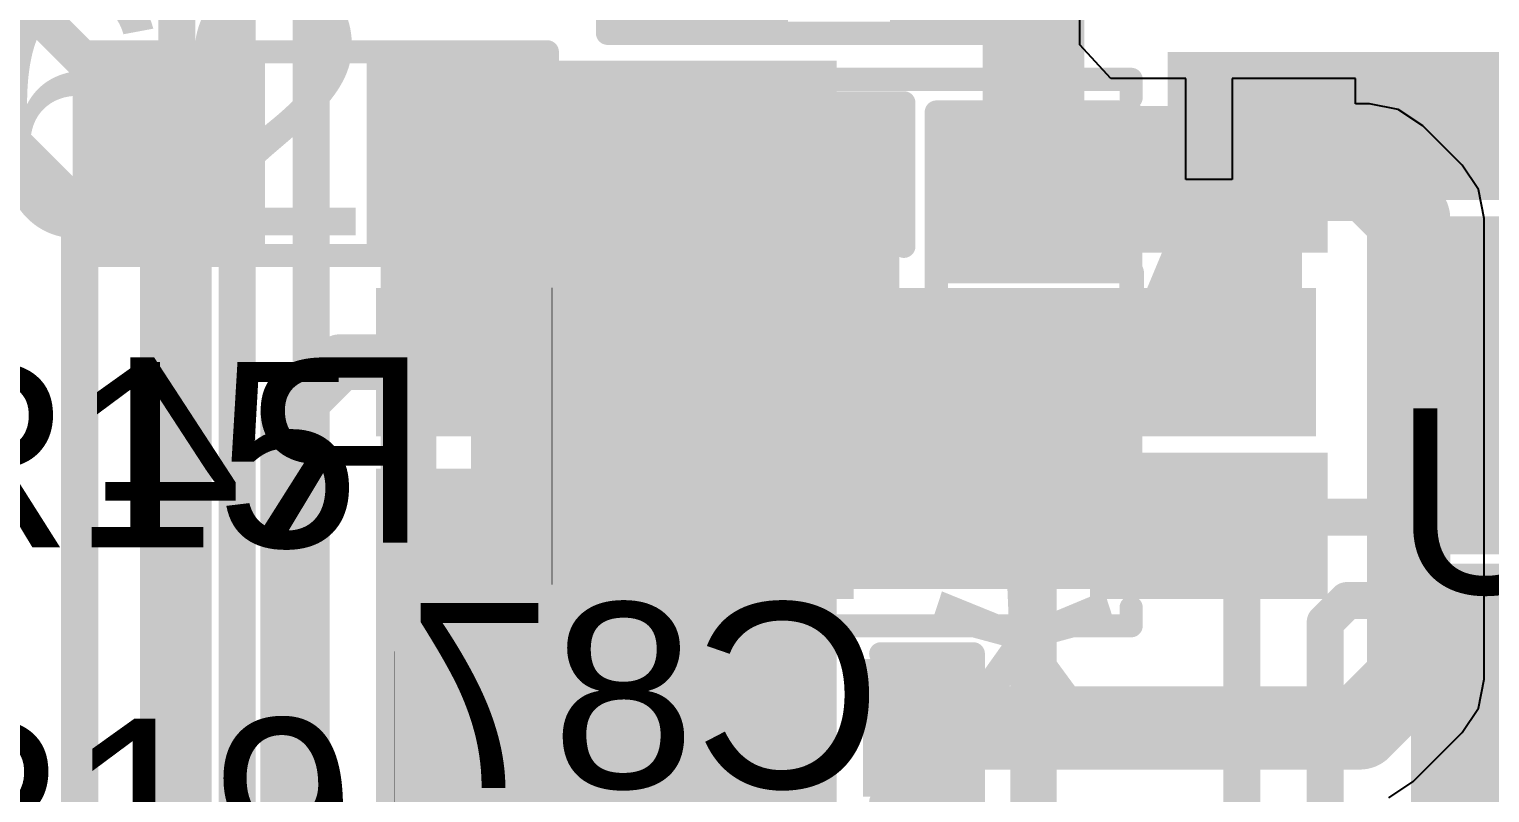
# Model space of a CAD drawing. Header units: millimetres. Extents: x -0.71 to 2.98, y -0.65 to 2.9.
# Drawn here: x 2.0971 to 2.4125, y 1.633 to 1.7979 of the extents above; entities that cross this region are included whole.
import ezdxf

# ---------------------------------------------------------------- set-up
doc = ezdxf.new("R2010")
doc.units = ezdxf.units.MM
doc.header["$MEASUREMENT"] = 0
for name, color, linetype in [('BottomLayer', 5, 'Continuous'), ('BottomOverlay', 54, 'Continuous'), ('BottomPaste', 16, 'Continuous'), ('BottomSolder', 6, 'Continuous'), ('Mechanical2', 216, 'Continuous'), ('TopLayer', 1, 'Continuous'), ('TopOverlay', 2, 'Continuous'), ('TopPaste', 8, 'Continuous'), ('TopSolder', 216, 'Continuous'), ('ViaHoleLayer', 16, 'Continuous')]:
    doc.layers.add(name, color=color, linetype=linetype)
doc.styles.add('Arial', font='', dxfattribs={"height": 0.2})
doc.styles.get('Arial').set_extended_font_data('Arial')

# ---------------------------------------------------------------- blocks, each defined once
blk = doc.blocks.new('R___0603_B_8')
at = {"layer": 'BottomLayer'}
for points in [[(-0.045, -0.0175), (-0.045, 0.0175), (-0.015, 0.0175), (-0.015, -0.0175)], [(0.015, -0.0175), (0.015, 0.0175), (0.045, 0.0175), (0.045, -0.0175)]]:
    blk.add_hatch(color=5, dxfattribs=at).paths.add_polyline_path(points)
at = {"layer": 'BottomPaste'}
for points in [[(-0.045, -0.0175), (-0.045, 0.0175), (-0.015, 0.0175), (-0.015, -0.0175)], [(0.015, -0.0175), (0.015, 0.0175), (0.045, 0.0175), (0.045, -0.0175)]]:
    blk.add_hatch(color=16, dxfattribs=at).paths.add_polyline_path(points)
at = {"layer": 'BottomSolder'}
for points in [[(-0.049, -0.0215), (-0.049, 0.0215), (-0.011, 0.0215), (-0.011, -0.0215)], [(0.011, -0.0215), (0.011, 0.0215), (0.049, 0.0215), (0.049, -0.0215)]]:
    blk.add_hatch(color=6, dxfattribs=at).paths.add_polyline_path(points)
at = {"layer": 'BottomOverlay', "const_width": 0.005}
for points in [[(-0.048, -0.021), (-0.048, 0.021)], [(0.048, 0.021), (-0.048, 0.021)], [(0.048, -0.021), (0.048, 0.021)], [(0.048, -0.021), (-0.048, -0.021)]]:
    blk.add_lwpolyline(points, dxfattribs=at)
at = {"layer": 'BottomOverlay', "const_width": 0.0025}
for points in [[(-0.04925, 0.021, 1), (-0.04675, 0.021, 1)], [(-0.04925, 0.021, 1), (-0.04675, 0.021, 1)], [(0.04675, 0.021, 1), (0.04925, 0.021, 1)], [(0.04675, 0.021, 1), (0.04925, 0.021, 1)], [(-0.04925, -0.021, 1), (-0.04675, -0.021, 1)], [(-0.04925, -0.021, 1), (-0.04675, -0.021, 1)], [(0.04675, -0.021, 1), (0.04925, -0.021, 1)], [(0.04675, -0.021, 1), (0.04925, -0.021, 1)]]:
    blk.add_lwpolyline(points, format="xyb", close=True, dxfattribs=at)
blk = doc.blocks.new('SOT_23_5_41')
at = {"layer": 'TopLayer'}
for points in [[(-0.07283, 0.04921), (-0.02953, 0.04921), (-0.02953, 0.02559), (-0.07283, 0.02559)], [(0.02953, 0.04921), (0.07283, 0.04921), (0.07283, 0.02559), (0.02953, 0.02559)], [(-0.07283, 0.01181), (-0.02953, 0.01181), (-0.02953, -0.01181), (-0.07283, -0.01181)], [(-0.07283, -0.02559), (-0.02953, -0.02559), (-0.02953, -0.04921), (-0.07283, -0.04921)], [(0.02953, -0.02559), (0.07283, -0.02559), (0.07283, -0.04921), (0.02953, -0.04921)]]:
    blk.add_hatch(color=1, dxfattribs=at).paths.add_polyline_path(points)
at = {"layer": 'TopPaste'}
for points in [[(-0.07283, 0.04921), (-0.02953, 0.04921), (-0.02953, 0.02559), (-0.07283, 0.02559)], [(0.02953, 0.04921), (0.07283, 0.04921), (0.07283, 0.02559), (0.02953, 0.02559)], [(-0.07283, 0.01181), (-0.02953, 0.01181), (-0.02953, -0.01181), (-0.07283, -0.01181)], [(-0.07283, -0.02559), (-0.02953, -0.02559), (-0.02953, -0.04921), (-0.07283, -0.04921)], [(0.02953, -0.02559), (0.07283, -0.02559), (0.07283, -0.04921), (0.02953, -0.04921)]]:
    blk.add_hatch(color=8, dxfattribs=at).paths.add_polyline_path(points)
at = {"layer": 'TopSolder'}
for points in [[(-0.07683, 0.05321), (-0.02553, 0.05321), (-0.02553, 0.02159), (-0.07683, 0.02159)], [(0.02553, 0.05321), (0.07683, 0.05321), (0.07683, 0.02159), (0.02553, 0.02159)], [(-0.07683, 0.01581), (-0.02553, 0.01581), (-0.02553, -0.01581), (-0.07683, -0.01581)], [(-0.07683, -0.02159), (-0.02553, -0.02159), (-0.02553, -0.05321), (-0.07683, -0.05321)], [(0.02553, -0.02159), (0.07683, -0.02159), (0.07683, -0.05321), (0.02553, -0.05321)]]:
    blk.add_hatch(color=216, dxfattribs=at).paths.add_polyline_path(points)
at = {"layer": 'TopOverlay', "const_width": 0.005}
for points in [[(-0.03461, 0.05506), (-0.03461, 0.059)], [(-0.03461, 0.059), (0.03439, 0.059)], [(0.03439, 0.05506), (0.03439, 0.059)], [(-0.084, 0.032), (-0.084, 0.042)], [(-0.084, 0.042), (-0.079, 0.037)], [(-0.084, 0.032), (-0.079, 0.037)], [(0.03465, -0.01646), (0.03465, 0.01732)], [(-0.03461, -0.059), (-0.03461, -0.05506)], [(0.03439, -0.059), (0.03439, -0.05506)], [(-0.03461, -0.059), (0.03439, -0.059)]]:
    blk.add_lwpolyline(points, dxfattribs=at)
at = {"layer": 'TopOverlay', "const_width": 0.0025}
for points in [[(-0.03586, 0.059, 1), (-0.03336, 0.059, 1)], [(-0.03586, 0.059, 1), (-0.03336, 0.059, 1)], [(0.03314, 0.059, 1), (0.03564, 0.059, 1)], [(0.03314, 0.059, 1), (0.03564, 0.059, 1)], [(-0.03586, 0.05506, 1), (-0.03336, 0.05506, 1)], [(0.03314, 0.05506, 1), (0.03564, 0.05506, 1)], [(-0.08525, 0.042, 1), (-0.08275, 0.042, 1)], [(-0.08525, 0.042, 1), (-0.08275, 0.042, 1)], [(-0.08025, 0.037, 1), (-0.07775, 0.037, 1)], [(-0.08025, 0.037, 1), (-0.07775, 0.037, 1)], [(-0.08525, 0.032, 1), (-0.08275, 0.032, 1)], [(-0.08525, 0.032, 1), (-0.08275, 0.032, 1)], [(0.0334, 0.01732, 1), (0.0359, 0.01732, 1)], [(0.0334, -0.01646, 1), (0.0359, -0.01646, 1)], [(-0.03586, -0.05506, 1), (-0.03336, -0.05506, 1)], [(0.03314, -0.05506, 1), (0.03564, -0.05506, 1)], [(-0.03586, -0.059, 1), (-0.03336, -0.059, 1)], [(-0.03586, -0.059, 1), (-0.03336, -0.059, 1)], [(0.03314, -0.059, 1), (0.03564, -0.059, 1)], [(0.03314, -0.059, 1), (0.03564, -0.059, 1)]]:
    blk.add_lwpolyline(points, format="xyb", close=True, dxfattribs=at)
blk = doc.blocks.new('SOLDER_BRIDGE_83')
at = {"layer": 'TopLayer'}
for points in [[(-0.045, -0.0175), (-0.045, 0.0175), (-0.015, 0.0175), (-0.015, -0.0175)], [(0.015, -0.0175), (0.015, 0.0175), (0.045, 0.0175), (0.045, -0.0175)]]:
    blk.add_hatch(color=1, dxfattribs=at).paths.add_polyline_path(points)
at = {"layer": 'TopPaste'}
for points in [[(-0.045, -0.0175), (-0.045, 0.0175), (-0.015, 0.0175), (-0.015, -0.0175)], [(0.015, -0.0175), (0.015, 0.0175), (0.045, 0.0175), (0.045, -0.0175)]]:
    blk.add_hatch(color=8, dxfattribs=at).paths.add_polyline_path(points)
at = {"layer": 'TopSolder'}
for points in [[(-0.049, -0.0215), (-0.049, 0.0215), (-0.011, 0.0215), (-0.011, -0.0215)], [(0.011, -0.0215), (0.011, 0.0215), (0.049, 0.0215), (0.049, -0.0215)]]:
    blk.add_hatch(color=216, dxfattribs=at).paths.add_polyline_path(points)
at = {"layer": 'TopOverlay', "const_width": 0.005}
for points in [[(-0.05, 0.022), (-0.05, -0.022)], [(0.05, 0.022), (-0.05, 0.022)], [(0.05, 0.022), (0.05, -0.022)], [(0.05, -0.022), (-0.05, -0.022)]]:
    blk.add_lwpolyline(points, dxfattribs=at)
at = {"layer": 'TopOverlay', "const_width": 0.0025}
for points in [[(-0.05125, 0.022, 1), (-0.04875, 0.022, 1)], [(-0.05125, 0.022, 1), (-0.04875, 0.022, 1)], [(0.04875, 0.022, 1), (0.05125, 0.022, 1)], [(0.04875, 0.022, 1), (0.05125, 0.022, 1)], [(-0.05125, -0.022, 1), (-0.04875, -0.022, 1)], [(-0.05125, -0.022, 1), (-0.04875, -0.022, 1)], [(0.04875, -0.022, 1), (0.05125, -0.022, 1)], [(0.04875, -0.022, 1), (0.05125, -0.022, 1)]]:
    blk.add_lwpolyline(points, format="xyb", close=True, dxfattribs=at)
blk = doc.blocks.new('SOLDER_BRIDGE_99')
at = {"layer": 'TopLayer'}
for points in [[(-0.045, -0.0175), (-0.045, 0.0175), (-0.015, 0.0175), (-0.015, -0.0175)], [(0.015, -0.0175), (0.015, 0.0175), (0.045, 0.0175), (0.045, -0.0175)]]:
    blk.add_hatch(color=1, dxfattribs=at).paths.add_polyline_path(points)
at = {"layer": 'TopPaste'}
for points in [[(-0.045, -0.0175), (-0.045, 0.0175), (-0.015, 0.0175), (-0.015, -0.0175)], [(0.015, -0.0175), (0.015, 0.0175), (0.045, 0.0175), (0.045, -0.0175)]]:
    blk.add_hatch(color=8, dxfattribs=at).paths.add_polyline_path(points)
at = {"layer": 'TopSolder'}
for points in [[(-0.049, -0.0215), (-0.049, 0.0215), (-0.011, 0.0215), (-0.011, -0.0215)], [(0.011, -0.0215), (0.011, 0.0215), (0.049, 0.0215), (0.049, -0.0215)]]:
    blk.add_hatch(color=216, dxfattribs=at).paths.add_polyline_path(points)
at = {"layer": 'TopOverlay', "const_width": 0.005}
for points in [[(0.05, 0.022), (-0.05, 0.022)], [(-0.05, 0.022), (-0.05, -0.022)], [(0.05, 0.022), (0.05, -0.022)], [(0.05, -0.022), (-0.05, -0.022)]]:
    blk.add_lwpolyline(points, dxfattribs=at)
at = {"layer": 'TopOverlay', "const_width": 0.0025}
for points in [[(-0.05125, 0.022, 1), (-0.04875, 0.022, 1)], [(-0.05125, 0.022, 1), (-0.04875, 0.022, 1)], [(0.04875, 0.022, 1), (0.05125, 0.022, 1)], [(0.04875, 0.022, 1), (0.05125, 0.022, 1)], [(-0.05125, -0.022, 1), (-0.04875, -0.022, 1)], [(-0.05125, -0.022, 1), (-0.04875, -0.022, 1)], [(0.04875, -0.022, 1), (0.05125, -0.022, 1)], [(0.04875, -0.022, 1), (0.05125, -0.022, 1)]]:
    blk.add_lwpolyline(points, format="xyb", close=True, dxfattribs=at)
blk = doc.blocks.new('RES_0402_119')
at = {"layer": 'TopLayer'}
for points in [[(-0.0275, -0.0125), (-0.0275, 0.0125), (-0.0095, 0.0125), (-0.0095, -0.0125)], [(0.0095, -0.0125), (0.0095, 0.0125), (0.0275, 0.0125), (0.0275, -0.0125)]]:
    blk.add_hatch(color=1, dxfattribs=at).paths.add_polyline_path(points)
at = {"layer": 'TopPaste'}
for points in [[(-0.0275, -0.0125), (-0.0275, 0.0125), (-0.0095, 0.0125), (-0.0095, -0.0125)], [(0.0095, -0.0125), (0.0095, 0.0125), (0.0275, 0.0125), (0.0275, -0.0125)]]:
    blk.add_hatch(color=8, dxfattribs=at).paths.add_polyline_path(points)
at = {"layer": 'TopSolder'}
for points in [[(-0.02967, -0.01467), (-0.02967, 0.01467), (-0.00733, 0.01467), (-0.00733, -0.01467)], [(0.00733, -0.01467), (0.00733, 0.01467), (0.02967, 0.01467), (0.02967, -0.01467)]]:
    blk.add_hatch(color=216, dxfattribs=at).paths.add_polyline_path(points)
at = {"layer": 'TopOverlay'}
for points, const_width in [([(0.031, 0.016), (-0.031, 0.016)], 0.005), ([(-0.031, -0.016), (-0.031, 0.016)], 0.005), ([(0.031, -0.016), (0.031, 0.016)], 0.005), ([(0.031, -0.016), (-0.031, -0.016)], 0.005), ([(0.032, -0.017), (-0.032, -0.017)], 0.000127)]:
    blk.add_lwpolyline(points, dxfattribs=dict(at, const_width=const_width))
for points, const_width in [([(-0.03225, 0.016, 1), (-0.02975, 0.016, 1)], 0.0025), ([(-0.03225, 0.016, 1), (-0.02975, 0.016, 1)], 0.0025), ([(0.02975, 0.016, 1), (0.03225, 0.016, 1)], 0.0025), ([(0.02975, 0.016, 1), (0.03225, 0.016, 1)], 0.0025), ([(-0.03225, -0.016, 1), (-0.02975, -0.016, 1)], 0.0025), ([(-0.03225, -0.016, 1), (-0.02975, -0.016, 1)], 0.0025), ([(0.02975, -0.016, 1), (0.03225, -0.016, 1)], 0.0025), ([(0.02975, -0.016, 1), (0.03225, -0.016, 1)], 0.0025), ([(-0.03203, -0.017, 1), (-0.03197, -0.017, 1)], 0.0000635), ([(0.03197, -0.017, 1), (0.03203, -0.017, 1)], 0.0000635)]:
    blk.add_lwpolyline(points, format="xyb", close=True, dxfattribs=dict(at, const_width=const_width))
blk = doc.blocks.new('RES_0402_122')
at = {"layer": 'TopLayer'}
for points in [[(-0.0275, -0.0125), (-0.0275, 0.0125), (-0.0095, 0.0125), (-0.0095, -0.0125)], [(0.0095, -0.0125), (0.0095, 0.0125), (0.0275, 0.0125), (0.0275, -0.0125)]]:
    blk.add_hatch(color=1, dxfattribs=at).paths.add_polyline_path(points)
at = {"layer": 'TopPaste'}
for points in [[(-0.0275, -0.0125), (-0.0275, 0.0125), (-0.0095, 0.0125), (-0.0095, -0.0125)], [(0.0095, -0.0125), (0.0095, 0.0125), (0.0275, 0.0125), (0.0275, -0.0125)]]:
    blk.add_hatch(color=8, dxfattribs=at).paths.add_polyline_path(points)
at = {"layer": 'TopSolder'}
for points in [[(-0.02967, -0.01467), (-0.02967, 0.01467), (-0.00733, 0.01467), (-0.00733, -0.01467)], [(0.00733, -0.01467), (0.00733, 0.01467), (0.02967, 0.01467), (0.02967, -0.01467)]]:
    blk.add_hatch(color=216, dxfattribs=at).paths.add_polyline_path(points)
at = {"layer": 'TopOverlay'}
for points, const_width in [([(-0.031, 0.016), (0.031, 0.016)], 0.005), ([(-0.031, 0.016), (-0.031, -0.016)], 0.005), ([(0.031, 0.016), (0.031, -0.016)], 0.005), ([(-0.031, -0.016), (0.031, -0.016)], 0.005), ([(-0.032, -0.017), (0.032, -0.017)], 0.000127)]:
    blk.add_lwpolyline(points, dxfattribs=dict(at, const_width=const_width))
for points, const_width in [([(-0.03225, 0.016, 1), (-0.02975, 0.016, 1)], 0.0025), ([(-0.03225, 0.016, 1), (-0.02975, 0.016, 1)], 0.0025), ([(0.02975, 0.016, 1), (0.03225, 0.016, 1)], 0.0025), ([(0.02975, 0.016, 1), (0.03225, 0.016, 1)], 0.0025), ([(-0.03225, -0.016, 1), (-0.02975, -0.016, 1)], 0.0025), ([(-0.03225, -0.016, 1), (-0.02975, -0.016, 1)], 0.0025), ([(0.02975, -0.016, 1), (0.03225, -0.016, 1)], 0.0025), ([(0.02975, -0.016, 1), (0.03225, -0.016, 1)], 0.0025), ([(-0.03203, -0.017, 1), (-0.03197, -0.017, 1)], 0.0000635), ([(0.03197, -0.017, 1), (0.03203, -0.017, 1)], 0.0000635)]:
    blk.add_lwpolyline(points, format="xyb", close=True, dxfattribs=dict(at, const_width=const_width))
blk = doc.blocks.new('RES_0603_B_125')
at = {"layer": 'BottomLayer'}
for points in [[(-0.045, -0.0175), (-0.045, 0.0175), (-0.015, 0.0175), (-0.015, -0.0175)], [(0.015, -0.0175), (0.015, 0.0175), (0.045, 0.0175), (0.045, -0.0175)]]:
    blk.add_hatch(color=5, dxfattribs=at).paths.add_polyline_path(points)
at = {"layer": 'BottomPaste'}
for points in [[(-0.045, -0.0175), (-0.045, 0.0175), (-0.015, 0.0175), (-0.015, -0.0175)], [(0.015, -0.0175), (0.015, 0.0175), (0.045, 0.0175), (0.045, -0.0175)]]:
    blk.add_hatch(color=16, dxfattribs=at).paths.add_polyline_path(points)
at = {"layer": 'BottomSolder'}
for points in [[(-0.049, -0.0215), (-0.049, 0.0215), (-0.011, 0.0215), (-0.011, -0.0215)], [(0.011, -0.0215), (0.011, 0.0215), (0.049, 0.0215), (0.049, -0.0215)]]:
    blk.add_hatch(color=6, dxfattribs=at).paths.add_polyline_path(points)
at = {"layer": 'BottomOverlay', "const_width": 0.005}
for points in [[(-0.048, 0.021), (0.048, 0.021)], [(-0.048, 0.021), (-0.048, -0.021)], [(0.048, 0.021), (0.048, -0.021)], [(-0.048, -0.021), (0.048, -0.021)]]:
    blk.add_lwpolyline(points, dxfattribs=at)
at = {"layer": 'BottomOverlay', "const_width": 0.0025}
for points in [[(-0.04925, 0.021, 1), (-0.04675, 0.021, 1)], [(-0.04925, 0.021, 1), (-0.04675, 0.021, 1)], [(0.04675, 0.021, 1), (0.04925, 0.021, 1)], [(0.04675, 0.021, 1), (0.04925, 0.021, 1)], [(-0.04925, -0.021, 1), (-0.04675, -0.021, 1)], [(-0.04925, -0.021, 1), (-0.04675, -0.021, 1)], [(0.04675, -0.021, 1), (0.04925, -0.021, 1)], [(0.04675, -0.021, 1), (0.04925, -0.021, 1)]]:
    blk.add_lwpolyline(points, format="xyb", close=True, dxfattribs=at)
blk = doc.blocks.new('CAP_0402_161')
at = {"layer": 'TopLayer'}
for points in [[(-0.0275, -0.0125), (-0.0275, 0.0125), (-0.0095, 0.0125), (-0.0095, -0.0125)], [(0.0095, -0.0125), (0.0095, 0.0125), (0.0275, 0.0125), (0.0275, -0.0125)]]:
    blk.add_hatch(color=1, dxfattribs=at).paths.add_polyline_path(points)
at = {"layer": 'TopPaste'}
for points in [[(-0.0275, -0.0125), (-0.0275, 0.0125), (-0.0095, 0.0125), (-0.0095, -0.0125)], [(0.0095, -0.0125), (0.0095, 0.0125), (0.0275, 0.0125), (0.0275, -0.0125)]]:
    blk.add_hatch(color=8, dxfattribs=at).paths.add_polyline_path(points)
at = {"layer": 'TopSolder'}
for points in [[(-0.02986, -0.01486), (-0.02986, 0.01486), (-0.00714, 0.01486), (-0.00714, -0.01486)], [(0.00714, -0.01486), (0.00714, 0.01486), (0.02986, 0.01486), (0.02986, -0.01486)]]:
    blk.add_hatch(color=216, dxfattribs=at).paths.add_polyline_path(points)
at = {"layer": 'TopOverlay', "const_width": 0.005}
for points in [[(-0.031, 0.016), (-0.031, -0.016)], [(-0.011, 0.016), (-0.031, 0.016)], [(0.031, 0.016), (0.011, 0.016)], [(0.031, 0.016), (0.031, -0.016)], [(-0.011, -0.016), (-0.031, -0.016)], [(0.031, -0.016), (0.011, -0.016)]]:
    blk.add_lwpolyline(points, dxfattribs=at)
at = {"layer": 'TopOverlay', "const_width": 0.0025}
for points in [[(-0.03225, 0.016, 1), (-0.02975, 0.016, 1)], [(-0.03225, 0.016, 1), (-0.02975, 0.016, 1)], [(-0.01225, 0.016, 1), (-0.00975, 0.016, 1)], [(0.00975, 0.016, 1), (0.01225, 0.016, 1)], [(0.02975, 0.016, 1), (0.03225, 0.016, 1)], [(0.02975, 0.016, 1), (0.03225, 0.016, 1)], [(-0.03225, -0.016, 1), (-0.02975, -0.016, 1)], [(-0.03225, -0.016, 1), (-0.02975, -0.016, 1)], [(-0.01225, -0.016, 1), (-0.00975, -0.016, 1)], [(0.00975, -0.016, 1), (0.01225, -0.016, 1)], [(0.02975, -0.016, 1), (0.03225, -0.016, 1)], [(0.02975, -0.016, 1), (0.03225, -0.016, 1)]]:
    blk.add_lwpolyline(points, format="xyb", close=True, dxfattribs=at)
blk = doc.blocks.new('CAP_0603_B_164')
at = {"layer": 'BottomLayer'}
for points in [[(-0.045, -0.0175), (-0.045, 0.0175), (-0.015, 0.0175), (-0.015, -0.0175)], [(0.015, -0.0175), (0.015, 0.0175), (0.045, 0.0175), (0.045, -0.0175)]]:
    blk.add_hatch(color=5, dxfattribs=at).paths.add_polyline_path(points)
at = {"layer": 'BottomPaste'}
for points in [[(-0.045, -0.0175), (-0.045, 0.0175), (-0.015, 0.0175), (-0.015, -0.0175)], [(0.015, -0.0175), (0.015, 0.0175), (0.045, 0.0175), (0.045, -0.0175)]]:
    blk.add_hatch(color=16, dxfattribs=at).paths.add_polyline_path(points)
at = {"layer": 'BottomSolder'}
for points in [[(-0.04736, -0.01986), (-0.04736, 0.01986), (-0.01264, 0.01986), (-0.01264, -0.01986)], [(0.01264, -0.01986), (0.01264, 0.01986), (0.04736, 0.01986), (0.04736, -0.01986)]]:
    blk.add_hatch(color=6, dxfattribs=at).paths.add_polyline_path(points)
at = {"layer": 'BottomOverlay', "const_width": 0.005}
for points in [[(-0.049, 0.021), (-0.018, 0.021)], [(-0.049, 0.021), (-0.049, -0.021)], [(0.018, 0.021), (0.049, 0.021)], [(0.049, 0.021), (0.049, -0.021)], [(-0.049, -0.021), (-0.018, -0.021)], [(0.018, -0.021), (0.049, -0.021)]]:
    blk.add_lwpolyline(points, dxfattribs=at)
at = {"layer": 'BottomOverlay', "const_width": 0.0025}
for points in [[(-0.05025, 0.021, 1), (-0.04775, 0.021, 1)], [(-0.05025, 0.021, 1), (-0.04775, 0.021, 1)], [(-0.01925, 0.021, 1), (-0.01675, 0.021, 1)], [(0.01675, 0.021, 1), (0.01925, 0.021, 1)], [(0.04775, 0.021, 1), (0.05025, 0.021, 1)], [(0.04775, 0.021, 1), (0.05025, 0.021, 1)], [(-0.05025, -0.021, 1), (-0.04775, -0.021, 1)], [(-0.05025, -0.021, 1), (-0.04775, -0.021, 1)], [(-0.01925, -0.021, 1), (-0.01675, -0.021, 1)], [(0.01675, -0.021, 1), (0.01925, -0.021, 1)], [(0.04775, -0.021, 1), (0.05025, -0.021, 1)], [(0.04775, -0.021, 1), (0.05025, -0.021, 1)]]:
    blk.add_lwpolyline(points, format="xyb", close=True, dxfattribs=at)
blk = doc.blocks.new('CAP_0805_B_197')
at = {"layer": 'BottomLayer'}
for points in [[(-0.06, 0.03), (-0.02, 0.03), (-0.02, -0.03), (-0.06, -0.03)], [(0.02, 0.03), (0.06, 0.03), (0.06, -0.03), (0.02, -0.03)]]:
    blk.add_hatch(color=5, dxfattribs=at).paths.add_polyline_path(points)
at = {"layer": 'BottomPaste'}
for points in [[(-0.06, 0.03), (-0.02, 0.03), (-0.02, -0.03), (-0.06, -0.03)], [(0.02, 0.03), (0.06, 0.03), (0.06, -0.03), (0.02, -0.03)]]:
    blk.add_hatch(color=16, dxfattribs=at).paths.add_polyline_path(points)
at = {"layer": 'BottomSolder'}
for points in [[(-0.06276, 0.03276), (-0.01724, 0.03276), (-0.01724, -0.03276), (-0.06276, -0.03276)], [(0.01724, 0.03276), (0.06276, 0.03276), (0.06276, -0.03276), (0.01724, -0.03276)]]:
    blk.add_hatch(color=6, dxfattribs=at).paths.add_polyline_path(points)
at = {"layer": 'BottomOverlay', "const_width": 0.005}
for points in [[(-0.064, -0.034), (-0.064, 0.034)], [(-0.064, 0.034), (-0.024, 0.034)], [(0.024, 0.034), (0.064, 0.034)], [(0.064, -0.034), (0.064, 0.034)], [(-0.064, -0.034), (-0.024, -0.034)], [(0.024, -0.034), (0.064, -0.034)]]:
    blk.add_lwpolyline(points, dxfattribs=at)
at = {"layer": 'BottomOverlay', "const_width": 0.0025}
for points in [[(-0.06525, 0.034, 1), (-0.06275, 0.034, 1)], [(-0.06525, 0.034, 1), (-0.06275, 0.034, 1)], [(-0.02525, 0.034, 1), (-0.02275, 0.034, 1)], [(0.02275, 0.034, 1), (0.02525, 0.034, 1)], [(0.06275, 0.034, 1), (0.06525, 0.034, 1)], [(0.06275, 0.034, 1), (0.06525, 0.034, 1)], [(-0.06525, -0.034, 1), (-0.06275, -0.034, 1)], [(-0.06525, -0.034, 1), (-0.06275, -0.034, 1)], [(-0.02525, -0.034, 1), (-0.02275, -0.034, 1)], [(0.02275, -0.034, 1), (0.02525, -0.034, 1)], [(0.06275, -0.034, 1), (0.06525, -0.034, 1)], [(0.06275, -0.034, 1), (0.06525, -0.034, 1)]]:
    blk.add_lwpolyline(points, format="xyb", close=True, dxfattribs=at)
blk = doc.blocks.new('CAP_0805_B_199')
at = {"layer": 'BottomLayer'}
for points in [[(-0.06, 0.03), (-0.02, 0.03), (-0.02, -0.03), (-0.06, -0.03)], [(0.02, 0.03), (0.06, 0.03), (0.06, -0.03), (0.02, -0.03)]]:
    blk.add_hatch(color=5, dxfattribs=at).paths.add_polyline_path(points)
at = {"layer": 'BottomPaste'}
for points in [[(-0.06, 0.03), (-0.02, 0.03), (-0.02, -0.03), (-0.06, -0.03)], [(0.02, 0.03), (0.06, 0.03), (0.06, -0.03), (0.02, -0.03)]]:
    blk.add_hatch(color=16, dxfattribs=at).paths.add_polyline_path(points)
at = {"layer": 'BottomSolder'}
for points in [[(-0.06276, 0.03276), (-0.01724, 0.03276), (-0.01724, -0.03276), (-0.06276, -0.03276)], [(0.01724, 0.03276), (0.06276, 0.03276), (0.06276, -0.03276), (0.01724, -0.03276)]]:
    blk.add_hatch(color=6, dxfattribs=at).paths.add_polyline_path(points)
at = {"layer": 'BottomOverlay', "const_width": 0.005}
for points in [[(-0.064, -0.034), (-0.064, 0.034)], [(-0.064, 0.034), (-0.024, 0.034)], [(0.024, 0.034), (0.064, 0.034)], [(0.064, -0.034), (0.064, 0.034)], [(-0.064, -0.034), (-0.024, -0.034)], [(0.024, -0.034), (0.064, -0.034)]]:
    blk.add_lwpolyline(points, dxfattribs=at)
at = {"layer": 'BottomOverlay', "const_width": 0.0025}
for points in [[(-0.06525, 0.034, 1), (-0.06275, 0.034, 1)], [(-0.06525, 0.034, 1), (-0.06275, 0.034, 1)], [(-0.02525, 0.034, 1), (-0.02275, 0.034, 1)], [(0.02275, 0.034, 1), (0.02525, 0.034, 1)], [(0.06275, 0.034, 1), (0.06525, 0.034, 1)], [(0.06275, 0.034, 1), (0.06525, 0.034, 1)], [(-0.06525, -0.034, 1), (-0.06275, -0.034, 1)], [(-0.06525, -0.034, 1), (-0.06275, -0.034, 1)], [(-0.02525, -0.034, 1), (-0.02275, -0.034, 1)], [(0.02275, -0.034, 1), (0.02525, -0.034, 1)], [(0.06275, -0.034, 1), (0.06525, -0.034, 1)], [(0.06275, -0.034, 1), (0.06525, -0.034, 1)]]:
    blk.add_lwpolyline(points, format="xyb", close=True, dxfattribs=at)
blk = doc.blocks.new('CAP_0402_B_330')
at = {"layer": 'BottomLayer'}
for points in [[(-0.0095, 0.0125), (-0.0095, -0.0125), (-0.0275, -0.0125), (-0.0275, 0.0125)], [(0.0275, 0.0125), (0.0275, -0.0125), (0.0095, -0.0125), (0.0095, 0.0125)]]:
    blk.add_hatch(color=5, dxfattribs=at).paths.add_polyline_path(points)
at = {"layer": 'BottomPaste'}
for points in [[(-0.0095, 0.0125), (-0.0095, -0.0125), (-0.0275, -0.0125), (-0.0275, 0.0125)], [(0.0275, 0.0125), (0.0275, -0.0125), (0.0095, -0.0125), (0.0095, 0.0125)]]:
    blk.add_hatch(color=16, dxfattribs=at).paths.add_polyline_path(points)
at = {"layer": 'BottomSolder'}
for points in [[(-0.00714, 0.01486), (-0.00714, -0.01486), (-0.02986, -0.01486), (-0.02986, 0.01486)], [(0.02986, 0.01486), (0.02986, -0.01486), (0.00714, -0.01486), (0.00714, 0.01486)]]:
    blk.add_hatch(color=6, dxfattribs=at).paths.add_polyline_path(points)
at = {"layer": 'BottomOverlay', "const_width": 0.005}
for points in [[(-0.031, 0.016), (-0.031, -0.016)], [(-0.031, 0.016), (-0.011, 0.016)], [(0.011, 0.016), (0.031, 0.016)], [(0.031, 0.016), (0.031, -0.016)], [(-0.031, -0.016), (-0.011, -0.016)], [(0.011, -0.016), (0.031, -0.016)]]:
    blk.add_lwpolyline(points, dxfattribs=at)
at = {"layer": 'BottomOverlay', "const_width": 0.0025}
for points in [[(-0.03225, 0.016, 1), (-0.02975, 0.016, 1)], [(-0.03225, 0.016, 1), (-0.02975, 0.016, 1)], [(-0.01225, 0.016, 1), (-0.00975, 0.016, 1)], [(0.00975, 0.016, 1), (0.01225, 0.016, 1)], [(0.02975, 0.016, 1), (0.03225, 0.016, 1)], [(0.02975, 0.016, 1), (0.03225, 0.016, 1)], [(-0.03225, -0.016, 1), (-0.02975, -0.016, 1)], [(-0.03225, -0.016, 1), (-0.02975, -0.016, 1)], [(-0.01225, -0.016, 1), (-0.00975, -0.016, 1)], [(0.00975, -0.016, 1), (0.01225, -0.016, 1)], [(0.02975, -0.016, 1), (0.03225, -0.016, 1)], [(0.02975, -0.016, 1), (0.03225, -0.016, 1)]]:
    blk.add_lwpolyline(points, format="xyb", close=True, dxfattribs=at)
blk = doc.blocks.new('C___0402_B_335')
at = {"layer": 'BottomLayer'}
for points in [[(-0.0095, 0.0125), (-0.0095, -0.0125), (-0.0275, -0.0125), (-0.0275, 0.0125)], [(0.0275, 0.0125), (0.0275, -0.0125), (0.0095, -0.0125), (0.0095, 0.0125)]]:
    blk.add_hatch(color=5, dxfattribs=at).paths.add_polyline_path(points)
at = {"layer": 'BottomPaste'}
for points in [[(-0.0095, 0.0125), (-0.0095, -0.0125), (-0.0275, -0.0125), (-0.0275, 0.0125)], [(0.0275, 0.0125), (0.0275, -0.0125), (0.0095, -0.0125), (0.0095, 0.0125)]]:
    blk.add_hatch(color=16, dxfattribs=at).paths.add_polyline_path(points)
at = {"layer": 'BottomSolder'}
for points in [[(-0.00714, 0.01486), (-0.00714, -0.01486), (-0.02986, -0.01486), (-0.02986, 0.01486)], [(0.02986, 0.01486), (0.02986, -0.01486), (0.00714, -0.01486), (0.00714, 0.01486)]]:
    blk.add_hatch(color=6, dxfattribs=at).paths.add_polyline_path(points)
at = {"layer": 'BottomOverlay', "const_width": 0.005}
for points in [[(-0.031, 0.016), (-0.031, -0.016)], [(-0.031, 0.016), (-0.011, 0.016)], [(0.011, 0.016), (0.031, 0.016)], [(0.031, 0.016), (0.031, -0.016)], [(-0.031, -0.016), (-0.011, -0.016)], [(0.011, -0.016), (0.031, -0.016)]]:
    blk.add_lwpolyline(points, dxfattribs=at)
at = {"layer": 'BottomOverlay', "const_width": 0.0025}
for points in [[(-0.03225, 0.016, 1), (-0.02975, 0.016, 1)], [(-0.03225, 0.016, 1), (-0.02975, 0.016, 1)], [(-0.01225, 0.016, 1), (-0.00975, 0.016, 1)], [(0.00975, 0.016, 1), (0.01225, 0.016, 1)], [(0.02975, 0.016, 1), (0.03225, 0.016, 1)], [(0.02975, 0.016, 1), (0.03225, 0.016, 1)], [(-0.03225, -0.016, 1), (-0.02975, -0.016, 1)], [(-0.03225, -0.016, 1), (-0.02975, -0.016, 1)], [(-0.01225, -0.016, 1), (-0.00975, -0.016, 1)], [(0.00975, -0.016, 1), (0.01225, -0.016, 1)], [(0.02975, -0.016, 1), (0.03225, -0.016, 1)], [(0.02975, -0.016, 1), (0.03225, -0.016, 1)]]:
    blk.add_lwpolyline(points, format="xyb", close=True, dxfattribs=at)

msp = doc.modelspace()

# ---------------------------------------------------------------- hatches: boundary and pattern name
at = {"layer": 'BottomLayer'}
for points in [[(2.343, 1.761), (2.464, 1.761), (2.464, 1.793), (2.343, 1.793)], [(2.173, 1.741), (2.285, 1.741), (2.285, 1.78), (2.173, 1.78)], [(2.343, 1.714), (2.372, 1.714), (2.372, 1.764), (2.343, 1.764)], [(2.197, 1.677), (2.33494, 1.677), (2.33494, 1.72), (2.197, 1.72)]]:
    msp.add_hatch(color=5, dxfattribs=at).paths.add_polyline_path(points)
h = msp.add_hatch(color=5, dxfattribs=at)
edge = h.paths.add_edge_path()
edge.add_arc((2.203, 1.765), 0.01181, 0, 360)
h = msp.add_hatch(color=5, dxfattribs=at)
edge = h.paths.add_edge_path()
edge.add_arc((2.36, 1.727), 0.01181, 0, 360)
h = msp.add_hatch(color=5, dxfattribs=at)
edge = h.paths.add_edge_path()
edge.add_arc((2.318, 1.691), 0.01181, 0, 360)
at = {"layer": 'BottomSolder'}
h = msp.add_hatch(color=6, dxfattribs=at)
edge = h.paths.add_edge_path()
edge.add_arc((2.203, 1.765), 0.00791, 0, 360)
h = msp.add_hatch(color=6, dxfattribs=at)
edge = h.paths.add_edge_path()
edge.add_arc((2.36, 1.727), 0.00791, 0, 360)
h = msp.add_hatch(color=6, dxfattribs=at)
edge = h.paths.add_edge_path()
edge.add_arc((2.318, 1.691), 0.00791, 0, 360)
at = {"layer": 'TopLayer'}
for points in [[(2.172, 1.75106), (2.27151, 1.75106), (2.27151, 1.79106), (2.172, 1.79106)], [(2.172, 1.71), (2.375, 1.71), (2.375, 1.742), (2.172, 1.742)], [(2.172, 1.631), (2.27151, 1.631), (2.27151, 1.703), (2.172, 1.703)]]:
    msp.add_hatch(color=1, dxfattribs=at).paths.add_polyline_path(points)
h = msp.add_hatch(color=1, dxfattribs=at)
edge = h.paths.add_edge_path()
edge.add_arc((2.203, 1.765), 0.01181, 0, 360)
h = msp.add_hatch(color=1, dxfattribs=at)
edge = h.paths.add_edge_path()
edge.add_arc((2.36, 1.727), 0.01181, 0, 360)
h = msp.add_hatch(color=1, dxfattribs=at)
edge = h.paths.add_edge_path()
edge.add_arc((2.318, 1.691), 0.01181, 0, 360)
at = {"layer": 'TopSolder'}
h = msp.add_hatch(color=216, dxfattribs=at)
edge = h.paths.add_edge_path()
edge.add_arc((2.203, 1.765), 0.00791, 0, 360)
h = msp.add_hatch(color=216, dxfattribs=at)
edge = h.paths.add_edge_path()
edge.add_arc((2.36, 1.727), 0.00791, 0, 360)
h = msp.add_hatch(color=216, dxfattribs=at)
edge = h.paths.add_edge_path()
edge.add_arc((2.318, 1.691), 0.00791, 0, 360)
at = {"layer": 'ViaHoleLayer'}
h = msp.add_hatch(color=16, dxfattribs=at)
edge = h.paths.add_edge_path()
edge.add_arc((2.203, 1.765), 0.00591, 0, 360)
h = msp.add_hatch(color=16, dxfattribs=at)
edge = h.paths.add_edge_path()
edge.add_arc((2.36, 1.727), 0.00591, 0, 360)
h = msp.add_hatch(color=16, dxfattribs=at)
edge = h.paths.add_edge_path()
edge.add_arc((2.318, 1.691), 0.00591, 0, 360)

# ---------------------------------------------------------------- linework, layer by layer
at = {"layer": 'BottomLayer'}
for points, const_width in [([(1.592, 2.308), (2.125, 1.775)], 0.008), ([(1.608, 2.259), (2.108, 1.759)], 0.008), ([(2.299, 1.819), (2.314, 1.804)], 0.022), ([(2.158, 0.203), (2.158, 1.817)], 0.008), ([(2.314, 1.762), (2.314, 1.804)], 0.022), ([(2.142, 0.173), (2.142, 1.809)], 0.008), ([(2.125, 0.20014), (2.125, 1.775)], 0.008), ([(2.203, 1.765), (2.216, 1.765)], 0.022), ([(2.216, 1.762), (2.2165, 1.7625)], 0.022), ([(2.2165, 1.7625), (2.2635, 1.7625)], 0.022), ([(2.2635, 1.7625), (2.264, 1.762)], 0.022), ([(2.179, 1.75678), (2.18603, 1.76381)], 0.012), ([(2.18603, 1.76381), (2.20181, 1.76381)], 0.012), ([(2.20181, 1.76381), (2.203, 1.765)], 0.012), ([(2.108, 0.229), (2.108, 1.759)], 0.008), ([(2.179, 1.6145), (2.179, 1.75678)], 0.012), ([(2.4035, 1.6925), (2.422, 1.711)], 0.008), ([(2.359, 1.67727), (2.37423, 1.6925)], 0.008), ([(2.37423, 1.6925), (2.4035, 1.6925)], 0.008), ([(2.359, 1.59154), (2.359, 1.67727)], 0.008), ([(2.377, 1.66981), (2.38169, 1.6745)], 0.008), ([(2.38169, 1.6745), (2.4035, 1.6745)], 0.008), ([(2.4035, 1.6745), (2.422, 1.656)], 0.008), ([(2.377, 1.599), (2.377, 1.66981)], 0.008)]:
    msp.add_lwpolyline(points, dxfattribs=dict(at, const_width=const_width))
for points, const_width in [([(2.3085, 1.804, 1), (2.3195, 1.804, 1)], 0.011), ([(2.3085, 1.804, 1), (2.3195, 1.804, 1)], 0.011), ([(2.123, 1.775, 1), (2.127, 1.775, 1)], 0.004), ([(2.123, 1.775, 1), (2.127, 1.775, 1)], 0.004), ([(2.1975, 1.765, 1), (2.2085, 1.765, 1)], 0.011), ([(2.2105, 1.765, 1), (2.2215, 1.765, 1)], 0.011), ([(2.2105, 1.762, 1), (2.2215, 1.762, 1)], 0.011), ([(2.211, 1.7625, 1), (2.222, 1.7625, 1)], 0.011), ([(2.211, 1.7625, 1), (2.222, 1.7625, 1)], 0.011), ([(2.258, 1.7625, 1), (2.269, 1.7625, 1)], 0.011), ([(2.258, 1.7625, 1), (2.269, 1.7625, 1)], 0.011), ([(2.2585, 1.762, 1), (2.2695, 1.762, 1)], 0.011), ([(2.3085, 1.762, 1), (2.3195, 1.762, 1)], 0.011), ([(2.18303, 1.76381, 1), (2.18903, 1.76381, 1)], 0.006), ([(2.18303, 1.76381, 1), (2.18903, 1.76381, 1)], 0.006), ([(2.19881, 1.76381, 1), (2.20481, 1.76381, 1)], 0.006), ([(2.19881, 1.76381, 1), (2.20481, 1.76381, 1)], 0.006), ([(2.2, 1.765, 1), (2.206, 1.765, 1)], 0.006), ([(2.106, 1.759, 1), (2.11, 1.759, 1)], 0.004), ([(2.106, 1.759, 1), (2.11, 1.759, 1)], 0.004), ([(2.176, 1.75678, 1), (2.182, 1.75678, 1)], 0.006), ([(2.176, 1.75678, 1), (2.182, 1.75678, 1)], 0.006), ([(2.37223, 1.6925, 1), (2.37623, 1.6925, 1)], 0.004), ([(2.37223, 1.6925, 1), (2.37623, 1.6925, 1)], 0.004), ([(2.4015, 1.6925, 1), (2.4055, 1.6925, 1)], 0.004), ([(2.4015, 1.6925, 1), (2.4055, 1.6925, 1)], 0.004), ([(2.357, 1.67727, 1), (2.361, 1.67727, 1)], 0.004), ([(2.357, 1.67727, 1), (2.361, 1.67727, 1)], 0.004), ([(2.37969, 1.6745, 1), (2.38369, 1.6745, 1)], 0.004), ([(2.37969, 1.6745, 1), (2.38369, 1.6745, 1)], 0.004), ([(2.4015, 1.6745, 1), (2.4055, 1.6745, 1)], 0.004), ([(2.4015, 1.6745, 1), (2.4055, 1.6745, 1)], 0.004), ([(2.375, 1.66981, 1), (2.379, 1.66981, 1)], 0.004), ([(2.375, 1.66981, 1), (2.379, 1.66981, 1)], 0.004)]:
    msp.add_lwpolyline(points, format="xyb", close=True, dxfattribs=dict(at, const_width=const_width))
at = {"layer": 'BottomOverlay', "const_width": 0.01}
msp.add_lwpolyline([(2.314, 1.6), (2.314, 1.681)], dxfattribs=at)
at = {"layer": 'BottomOverlay', "const_width": 0.005}
msp.add_lwpolyline([(2.3115, 1.681, 1), (2.3165, 1.681, 1)], format="xyb", close=True, dxfattribs=at)
at = {"layer": 'Mechanical2', "const_width": 0.01}
msp.add_lwpolyline([(2.97335, 1.12706, 1), (-0.56996, 1.12706, 1)], format="xyb", close=True, dxfattribs=at)
at = {"layer": 'TopLayer'}
for p, q in [((2.324, 1.79571), (2.324, 1.81995)), ((2.324, 1.7945), (2.324, 1.79571)), ((2.3307, 1.78727), (2.324, 1.7945)), ((2.34687, 1.78727), (2.3307, 1.78727)), ((2.34687, 1.76546), (2.34687, 1.78727)), ((2.38353, 1.78727), (2.35687, 1.78727)), ((2.35687, 1.78727), (2.35687, 1.76546)), ((2.38353, 1.78178), (2.38353, 1.78727)), ((2.38654, 1.78178), (2.38353, 1.78178)), ((2.39278, 1.78054), (2.38654, 1.78178)), ((2.39807, 1.777), (2.39278, 1.78054)), ((2.40654, 1.76854), (2.39807, 1.777)), ((2.41007, 1.76324), (2.40654, 1.76854)), ((2.35687, 1.76546), (2.34687, 1.76546)), ((2.41131, 1.757), (2.41007, 1.76324)), ((2.41131, 1.65754), (2.41131, 1.757)), ((2.41007, 1.6513), (2.41131, 1.65754)), ((2.41131, 1.65754), (2.41131, 1.65754)), ((2.40654, 1.64601), (2.41007, 1.6513)), ((2.39599, 1.63546), (2.40654, 1.64601)), ((2.3907, 1.63193), (2.39599, 1.63546))]:
    msp.add_line(p, q, dxfattribs=at)
for points, const_width in [([(2.129, 1.771), (2.129, 1.84354)], 0.008), ([(2.129, 1.503), (2.129, 1.771)], 0.015), ([(2.35187, 1.76546), (2.38654, 1.76546)], 0.018), ([(2.35187, 1.76546), (2.35468, 1.76265)], 0.018), ([(2.38654, 1.76546), (2.395, 1.757)], 0.018), ([(2.395, 1.65754), (2.395, 1.757)], 0.018), ([(2.1925, 1.732), (2.21576, 1.732)], 0.008), ([(2.21576, 1.732), (2.22176, 1.726)], 0.008), ([(2.153, 1.71474), (2.16426, 1.726)], 0.012), ([(2.16426, 1.726), (2.22176, 1.726)], 0.012), ([(2.1925, 1.728), (2.193, 1.7285)], 0.008), ([(2.153, 1.58564), (2.153, 1.71474)], 0.012), ([(2.318, 1.691), (2.31817, 1.69083)], 0.022), ([(2.31817, 1.69083), (2.3517, 1.69083)], 0.022), ([(2.3517, 1.69083), (2.35187, 1.69066)], 0.022), ([(2.38446, 1.647), (2.395, 1.65754)], 0.018), ([(2.2885, 1.647), (2.38446, 1.647)], 0.018), ([(2.2885, 1.62354), (2.2885, 1.647)], 0.018)]:
    msp.add_lwpolyline(points, dxfattribs=dict(at, const_width=const_width))
for points, const_width in [([(2.12525, 1.771, 1), (2.13275, 1.771, 1)], 0.0075), ([(2.127, 1.771, 1), (2.131, 1.771, 1)], 0.004), ([(2.34737, 1.76546, 1), (2.35637, 1.76546, 1)], 0.009), ([(2.34737, 1.76546, 1), (2.35637, 1.76546, 1)], 0.009), ([(2.38204, 1.76546, 1), (2.39104, 1.76546, 1)], 0.009), ([(2.38204, 1.76546, 1), (2.39104, 1.76546, 1)], 0.009), ([(2.35018, 1.76265, 1), (2.35918, 1.76265, 1)], 0.009), ([(2.3905, 1.757, 1), (2.3995, 1.757, 1)], 0.009), ([(2.3905, 1.757, 1), (2.3995, 1.757, 1)], 0.009), ([(2.1905, 1.732, 1), (2.1945, 1.732, 1)], 0.004), ([(2.21376, 1.732, 1), (2.21776, 1.732, 1)], 0.004), ([(2.21376, 1.732, 1), (2.21776, 1.732, 1)], 0.004), ([(2.16126, 1.726, 1), (2.16726, 1.726, 1)], 0.006), ([(2.16126, 1.726, 1), (2.16726, 1.726, 1)], 0.006), ([(2.1905, 1.728, 1), (2.1945, 1.728, 1)], 0.004), ([(2.191, 1.7285, 1), (2.195, 1.7285, 1)], 0.004), ([(2.21876, 1.726, 1), (2.22476, 1.726, 1)], 0.006), ([(2.21976, 1.726, 1), (2.22376, 1.726, 1)], 0.004), ([(2.15, 1.71474, 1), (2.156, 1.71474, 1)], 0.006), ([(2.15, 1.71474, 1), (2.156, 1.71474, 1)], 0.006), ([(2.3125, 1.691, 1), (2.3235, 1.691, 1)], 0.011), ([(2.31267, 1.69083, 1), (2.32367, 1.69083, 1)], 0.011), ([(2.31267, 1.69083, 1), (2.32367, 1.69083, 1)], 0.011), ([(2.3462, 1.69083, 1), (2.3572, 1.69083, 1)], 0.011), ([(2.3462, 1.69083, 1), (2.3572, 1.69083, 1)], 0.011), ([(2.34637, 1.69066, 1), (2.35737, 1.69066, 1)], 0.011), ([(2.3905, 1.65754, 1), (2.3995, 1.65754, 1)], 0.009), ([(2.3905, 1.65754, 1), (2.3995, 1.65754, 1)], 0.009), ([(2.284, 1.647, 1), (2.293, 1.647, 1)], 0.009), ([(2.284, 1.647, 1), (2.293, 1.647, 1)], 0.009), ([(2.37996, 1.647, 1), (2.38896, 1.647, 1)], 0.009), ([(2.37996, 1.647, 1), (2.38896, 1.647, 1)], 0.009)]:
    msp.add_lwpolyline(points, format="xyb", close=True, dxfattribs=dict(at, const_width=const_width))

# ---------------------------------------------------------------- block references
for name, p, rotation in [('SOLDER_BRIDGE_99', (2.272, 1.819), 180), ('CAP_0402_B_330', (2.367, 1.799), 90), ('C___0402_B_335', (2.411, 1.799), 90), ('SOLDER_BRIDGE_83', (2.159, 1.771), 180), ('R___0603_B_8', (2.216, 1.732), 270), ('CAP_0603_B_164', (2.265, 1.733), 90), ('RES_0603_B_125', (2.314, 1.732), 90), ('RES_0402_122', (2.193, 1.71), 90), ('CAP_0402_161', (2.27, 1.647), 180), ('RES_0402_119', (2.193, 1.6315), 270)]:
    msp.add_blockref(name, p, dxfattribs=dict(rotation=rotation))
for name, p in [('SOT_23_5_41', (2.30069, 1.72806)), ('CAP_0805_B_197', (2.462, 1.721)), ('CAP_0805_B_199', (2.462, 1.646))]:
    msp.add_blockref(name, p)

# ---------------------------------------------------------------- texts
at = {"layer": 'BottomOverlay', "style": 'Arial'}
msp.add_text('*', height=0.08, rotation=90, dxfattribs=at).set_placement((2.40661, 1.73499))
at = {"layer": 'BottomOverlay', "style": 'Arial', "text_generation_flag": 2}
for s, p in [('R4', (2.18332, 1.68701)), ('C87', (2.28132, 1.63401))]:
    msp.add_text(s, height=0.04, dxfattribs=at).set_placement(p)
at = {"layer": 'TopOverlay', "style": 'Arial'}
for s, height, p in [('SB62', 0.055, (1.98355, 1.75339)), ('R15', 0.04, (2.06602, 1.68601)), ('U2', 0.04, (2.39168, 1.67601)), ('R19', 0.04, (2.06502, 1.60901))]:
    msp.add_text(s, height=height, dxfattribs=at).set_placement(p)
at = {"layer": 'TopOverlay', "style": 'Arial', "text_generation_flag": 2}
msp.add_text('*', height=0.08, rotation=360, dxfattribs=at).set_placement((2.33351, 1.60739))

doc.saveas('drawing.dxf')
